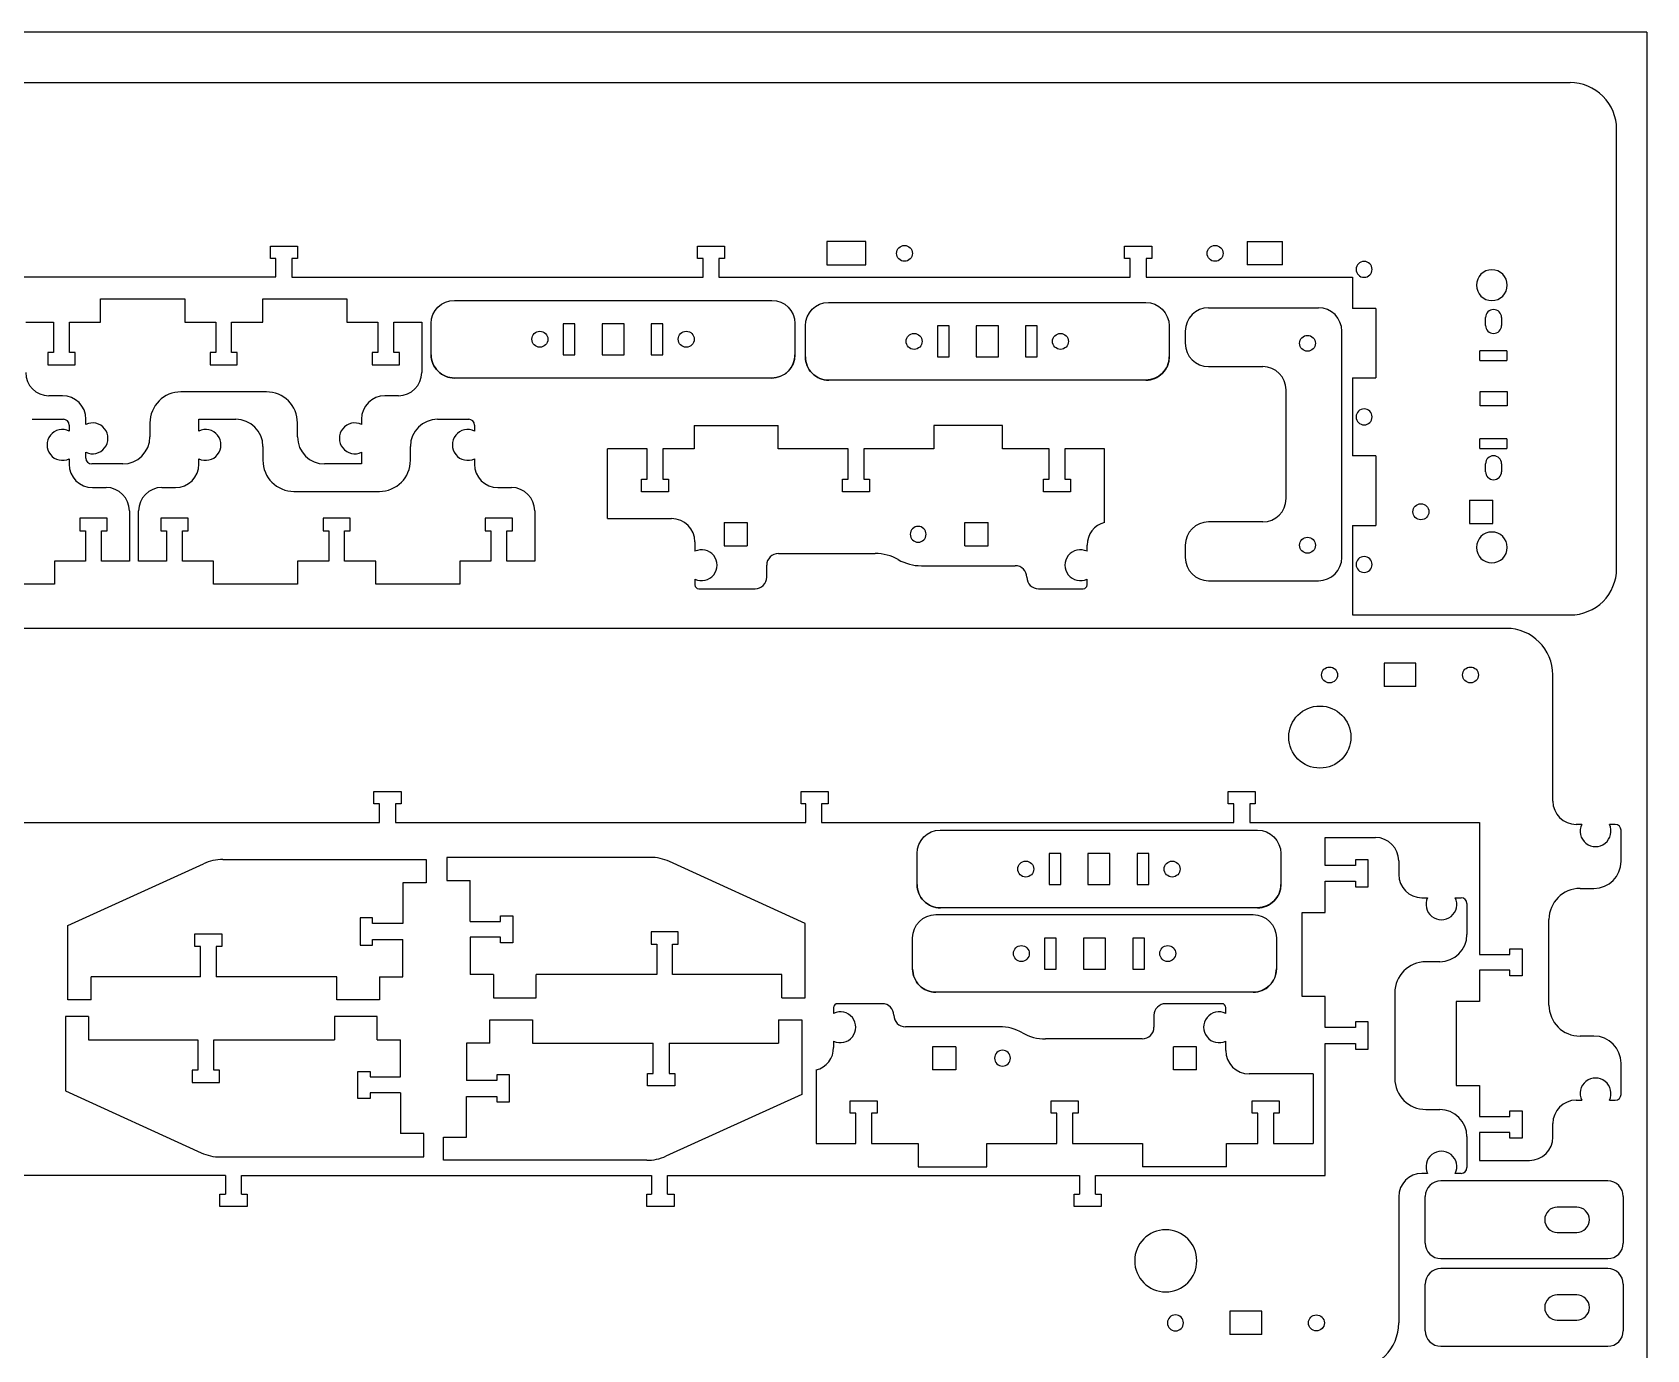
# Model space of a CAD drawing. Header units: millimetres. Extents: x -2 to 1014, y -223 to 1352.
# Drawn here: x 597.9 to 1013.8, y 1012.4 to 1351.6 of the extents above; entities that cross this region are included whole.
import ezdxf

# ---------------------------------------------------------------- set-up
doc = ezdxf.new("R2010")
doc.units = ezdxf.units.MM
doc.layers.get('0').update_dxf_attribs({"lineweight": 0})

msp = doc.modelspace()

# ---------------------------------------------------------------- linework, layer by layer
at = {"color": 7, "lineweight": -3}
for p, q in [((1013.76, 1351.61), (-2.24, 1351.61)), ((1013.76, 1351.61), (1013.76, 589.11)), ((221.51, 1338.64), (994.01, 1338.64)), ((1006.01, 1213.56), (1006.01, 1326.64)), ((812.59, 1297.76), (802.59, 1297.76)), ((802.59, 1297.76), (802.59, 1291.76)), ((812.59, 1291.76), (812.59, 1297.76)), ((910.81, 1297.76), (910.81, 1291.76)), ((910.81, 1297.76), (919.96, 1297.76)), ((910.82, 1297.76), (910.82, 1291.76)), ((919.96, 1291.76), (919.96, 1297.76)), ((659.26, 1296.57), (666.26, 1296.57)), ((659.26, 1293.37), (659.26, 1296.57)), ((660.71, 1293.37), (659.26, 1293.37)), ((660.71, 1288.64), (660.71, 1293.37)), ((666.26, 1293.37), (664.81, 1293.37)), ((664.81, 1293.37), (664.81, 1288.56)), ((666.26, 1296.57), (666.26, 1293.37)), ((769.26, 1296.57), (776.26, 1296.57)), ((769.26, 1293.37), (769.26, 1296.57)), ((770.71, 1293.37), (769.26, 1293.37)), ((770.71, 1288.56), (770.71, 1293.37)), ((776.26, 1293.37), (774.81, 1293.37)), ((774.81, 1293.37), (774.81, 1288.56)), ((776.26, 1296.57), (776.26, 1293.37)), ((879.26, 1293.37), (879.26, 1296.57)), ((879.26, 1296.57), (886.26, 1296.57)), ((880.71, 1293.37), (879.26, 1293.37)), ((880.71, 1288.56), (880.71, 1293.37)), ((886.26, 1293.37), (884.81, 1293.37)), ((884.81, 1293.37), (884.81, 1288.56)), ((886.26, 1296.57), (886.26, 1293.37)), ((802.59, 1291.76), (812.59, 1291.76)), ((919.96, 1291.76), (910.81, 1291.76)), ((554.81, 1288.64), (660.71, 1288.64)), ((664.81, 1288.56), (770.71, 1288.56)), ((774.81, 1288.56), (880.71, 1288.56)), ((884.81, 1288.56), (937.96, 1288.56)), ((937.96, 1288.56), (937.96, 1280.51)), ((615.52, 1282.94), (637.19, 1282.94)), ((615.52, 1276.94), (615.52, 1282.94)), ((637.19, 1282.94), (637.19, 1276.94)), ((657.29, 1282.94), (678.96, 1282.94)), ((657.29, 1276.94), (657.29, 1282.94)), ((678.96, 1282.94), (678.96, 1276.94)), ((706.68, 1282.58), (788.38, 1282.58)), ((803.06, 1282.03), (884.76, 1282.03)), ((596.24, 1276.94), (603.42, 1276.94)), ((603.42, 1276.94), (603.42, 1269.14)), ((607.52, 1276.94), (615.52, 1276.94)), ((607.52, 1269.14), (607.52, 1276.94)), ((637.19, 1276.94), (645.19, 1276.94)), ((645.19, 1276.94), (645.19, 1269.14)), ((649.29, 1276.94), (657.29, 1276.94)), ((649.29, 1269.14), (649.29, 1276.94)), ((678.96, 1276.94), (686.96, 1276.94)), ((686.96, 1276.94), (686.96, 1269.14)), ((691.06, 1276.94), (698.24, 1276.94)), ((691.06, 1269.14), (691.06, 1276.94)), ((698.24, 1276.94), (698.24, 1264.01)), ((700.68, 1268.58), (700.68, 1276.58)), ((794.38, 1276.58), (794.38, 1268.58)), ((900.9, 1280.66), (929.23, 1280.66)), ((943.97, 1280.51), (937.96, 1280.51)), ((943.97, 1280.51), (943.97, 1262.61)), ((972.26, 1276.1), (972.26, 1278.15)), ((976.36, 1278.15), (976.36, 1276.1)), ((734.68, 1276.55), (734.68, 1268.55)), ((737.68, 1276.55), (734.68, 1276.55)), ((737.68, 1268.55), (737.68, 1276.55)), ((744.68, 1276.55), (744.68, 1268.55)), ((750.38, 1276.55), (744.68, 1276.55)), ((750.38, 1268.55), (750.38, 1276.55)), ((757.38, 1276.55), (757.38, 1268.55)), ((760.38, 1276.55), (757.38, 1276.55)), ((760.38, 1268.55), (760.38, 1276.55)), ((797.06, 1268.03), (797.06, 1276.03)), ((831.06, 1276), (831.06, 1268)), ((834.06, 1276), (831.06, 1276)), ((834.06, 1268), (834.06, 1276)), ((841.06, 1276), (841.06, 1268)), ((846.76, 1276), (841.06, 1276)), ((846.76, 1268), (846.76, 1276)), ((853.76, 1276), (853.76, 1268)), ((856.76, 1276), (853.76, 1276)), ((856.76, 1268), (856.76, 1276)), ((890.76, 1276.03), (890.76, 1268.03)), ((894.9, 1274.66), (894.9, 1271.51)), ((935.23, 1216.36), (935.23, 1274.66)), ((601.97, 1269.14), (601.97, 1265.94)), ((603.42, 1269.14), (601.97, 1269.14)), ((608.97, 1269.14), (607.52, 1269.14)), ((608.97, 1265.94), (608.97, 1269.14)), ((643.74, 1269.14), (643.74, 1265.94)), ((645.19, 1269.14), (643.74, 1269.14)), ((650.74, 1269.14), (649.29, 1269.14)), ((650.74, 1265.94), (650.74, 1269.14)), ((685.51, 1269.14), (685.51, 1265.94)), ((686.96, 1269.14), (685.51, 1269.14)), ((692.51, 1269.14), (691.06, 1269.14)), ((692.51, 1265.94), (692.51, 1269.14)), ((734.68, 1268.55), (737.68, 1268.55)), ((744.68, 1268.55), (750.38, 1268.55)), ((757.38, 1268.55), (760.38, 1268.55)), ((970.74, 1267.11), (970.74, 1269.61)), ((977.74, 1269.61), (970.74, 1269.61)), ((977.74, 1269.61), (977.74, 1267.11)), ((601.97, 1265.94), (608.97, 1265.94)), ((643.74, 1265.94), (650.74, 1265.94)), ((685.51, 1265.94), (692.51, 1265.94)), ((831.06, 1268), (834.06, 1268)), ((841.06, 1268), (846.76, 1268)), ((853.76, 1268), (856.76, 1268)), ((900.9, 1265.51), (914.87, 1265.51)), ((970.74, 1267.11), (977.74, 1267.11)), ((788.38, 1262.58), (706.68, 1262.58)), ((884.76, 1262.03), (803.06, 1262.03)), ((937.97, 1262.61), (943.97, 1262.61)), ((937.97, 1262.61), (937.97, 1242.51)), ((605.74, 1258.01), (602.24, 1258.01)), ((658.24, 1259.01), (636.24, 1259.01)), ((692.24, 1258.01), (688.74, 1258.01)), ((920.87, 1231.51), (920.87, 1259.51)), ((970.85, 1255.42), (970.85, 1259.12)), ((970.85, 1259.12), (977.85, 1259.12)), ((977.85, 1259.12), (977.85, 1255.42)), ((597.94, 1251.95), (605.94, 1251.95)), ((611.74, 1250.62), (611.74, 1252.01)), ((640.84, 1251.95), (650.34, 1251.95)), ((640.84, 1248.92), (640.84, 1251.95)), ((682.74, 1252.01), (682.74, 1250.62)), ((702.34, 1251.95), (710.34, 1251.95)), ((977.85, 1255.42), (970.85, 1255.42)), ((607.44, 1250.45), (607.44, 1248.92)), ((628.24, 1251.01), (628.24, 1247.44)), ((666.24, 1247.44), (666.24, 1251.01)), ((711.84, 1250.45), (711.84, 1248.92)), ((768.39, 1250.31), (790.06, 1250.31)), ((768.39, 1250.31), (768.39, 1244.31)), ((790.06, 1244.31), (790.06, 1250.31)), ((847.83, 1250.31), (830.16, 1250.31)), ((830.16, 1250.31), (830.16, 1244.31)), ((847.83, 1244.31), (847.83, 1250.31)), ((611.74, 1241.94), (611.74, 1243.47)), ((657.34, 1244.95), (657.34, 1241.38)), ((682.74, 1243.47), (682.74, 1240.44)), ((695.34, 1241.38), (695.34, 1244.95)), ((756.29, 1244.31), (746.11, 1244.31)), ((746.11, 1226.38), (746.11, 1244.31)), ((756.29, 1236.51), (756.29, 1244.31)), ((768.39, 1244.31), (760.39, 1244.31)), ((760.39, 1244.31), (760.39, 1236.51)), ((808.06, 1244.31), (790.06, 1244.31)), ((808.06, 1236.51), (808.06, 1244.31)), ((830.16, 1244.31), (812.16, 1244.31)), ((812.16, 1244.31), (812.16, 1236.51)), ((859.83, 1244.31), (847.83, 1244.31)), ((859.83, 1236.51), (859.83, 1244.31)), ((874.11, 1244.31), (863.93, 1244.31)), ((863.93, 1244.31), (863.93, 1236.51)), ((874.11, 1225.38), (874.11, 1244.31)), ((970.74, 1244.41), (970.74, 1246.91)), ((977.74, 1246.91), (970.74, 1246.91)), ((970.74, 1244.41), (977.74, 1244.41)), ((977.74, 1246.91), (977.74, 1244.41)), ((607.44, 1241.78), (607.44, 1240.38)), ((621.24, 1240.44), (613.24, 1240.44)), ((640.84, 1240.38), (640.84, 1241.78)), ((682.74, 1240.44), (673.24, 1240.44)), ((711.84, 1241.78), (711.84, 1240.38)), ((943.97, 1242.51), (937.97, 1242.51)), ((943.97, 1242.51), (943.97, 1224.61)), ((972.26, 1238.45), (972.26, 1240.5)), ((976.36, 1240.5), (976.36, 1238.45)), ((754.84, 1233.31), (754.84, 1236.51)), ((754.84, 1236.51), (756.29, 1236.51)), ((760.39, 1236.51), (761.84, 1236.51)), ((761.84, 1236.51), (761.84, 1233.31)), ((806.61, 1233.31), (806.61, 1236.51)), ((806.61, 1236.51), (808.06, 1236.51)), ((812.16, 1236.51), (813.61, 1236.51)), ((813.61, 1236.51), (813.61, 1233.31)), ((858.38, 1233.31), (858.38, 1236.51)), ((858.38, 1236.51), (859.83, 1236.51)), ((863.93, 1236.51), (865.38, 1236.51)), ((865.38, 1236.51), (865.38, 1233.31)), ((613.44, 1234.38), (616.94, 1234.38)), ((631.34, 1234.38), (634.84, 1234.38)), ((665.34, 1233.38), (687.34, 1233.38)), ((717.84, 1234.38), (721.34, 1234.38)), ((761.84, 1233.31), (754.84, 1233.31)), ((813.61, 1233.31), (806.61, 1233.31)), ((865.38, 1233.31), (858.38, 1233.31)), ((968.14, 1231.08), (968.14, 1225.08)), ((968.14, 1231.08), (974.14, 1231.08)), ((974.14, 1225.08), (974.14, 1231.08)), ((622.94, 1228.38), (622.94, 1215.45)), ((625.34, 1215.45), (625.34, 1228.38)), ((727.34, 1228.38), (727.34, 1215.45)), ((610.21, 1226.45), (610.21, 1223.25)), ((617.21, 1226.45), (610.21, 1226.45)), ((610.21, 1223.25), (611.66, 1223.25)), ((611.66, 1223.25), (611.66, 1215.45)), ((615.76, 1223.25), (617.21, 1223.25)), ((615.76, 1215.45), (615.76, 1223.25)), ((617.21, 1223.25), (617.21, 1226.45)), ((631.07, 1226.45), (631.07, 1223.25)), ((638.07, 1226.45), (631.07, 1226.45)), ((631.07, 1223.25), (632.52, 1223.25)), ((632.52, 1223.25), (632.52, 1215.45)), ((636.62, 1223.25), (638.07, 1223.25)), ((636.62, 1215.45), (636.62, 1223.25)), ((638.07, 1223.25), (638.07, 1226.45)), ((672.84, 1226.45), (672.84, 1223.25)), ((679.84, 1226.45), (672.84, 1226.45)), ((672.84, 1223.25), (674.29, 1223.25)), ((674.29, 1223.25), (674.29, 1215.45)), ((678.39, 1223.25), (679.84, 1223.25)), ((678.39, 1215.45), (678.39, 1223.25)), ((679.84, 1223.25), (679.84, 1226.45)), ((714.61, 1226.45), (714.61, 1223.25)), ((721.61, 1226.45), (714.61, 1226.45)), ((714.61, 1223.25), (716.06, 1223.25)), ((716.06, 1223.25), (716.06, 1215.45)), ((720.16, 1223.25), (721.61, 1223.25)), ((720.16, 1215.45), (720.16, 1223.25)), ((721.61, 1223.25), (721.61, 1226.45)), ((746.11, 1226.38), (762.61, 1226.38)), ((776.11, 1225.38), (782.11, 1225.38)), ((776.11, 1225.38), (776.11, 1219.38)), ((782.11, 1225.38), (782.11, 1219.38)), ((838.11, 1225.38), (844.11, 1225.38)), ((838.11, 1219.38), (838.11, 1225.38)), ((844.11, 1219.38), (844.11, 1225.38)), ((914.87, 1225.51), (900.9, 1225.51)), ((937.97, 1224.61), (943.97, 1224.61)), ((937.97, 1224.61), (937.97, 1201.56)), ((968.14, 1225.08), (974.14, 1225.08)), ((768.61, 1220.38), (768.61, 1217.95)), ((776.11, 1219.38), (782.11, 1219.38)), ((838.11, 1219.38), (844.11, 1219.38)), ((869.61, 1217.95), (869.61, 1219.57)), ((894.9, 1219.51), (894.9, 1216.36)), ((603.66, 1215.45), (603.66, 1209.45)), ((611.66, 1215.45), (603.66, 1215.45)), ((622.94, 1215.45), (615.76, 1215.45)), ((632.52, 1215.45), (625.34, 1215.45)), ((644.62, 1215.45), (636.62, 1215.45)), ((644.62, 1209.45), (644.62, 1215.45)), ((666.29, 1215.45), (666.29, 1209.45)), ((674.29, 1215.45), (666.29, 1215.45)), ((686.39, 1215.45), (678.39, 1215.45)), ((686.39, 1209.45), (686.39, 1215.45)), ((708.06, 1215.45), (708.06, 1209.45)), ((716.06, 1215.45), (708.06, 1215.45)), ((727.34, 1215.45), (720.16, 1215.45)), ((787.11, 1211.31), (787.11, 1214.38)), ((790.11, 1217.38), (815.07, 1217.38)), ((826.93, 1214.24), (851.11, 1214.24)), ((768.61, 1210.81), (768.61, 1209.31)), ((869.61, 1209.31), (869.61, 1210.81)), ((900.9, 1210.36), (929.23, 1210.36)), ((603.66, 1209.45), (581.99, 1209.45)), ((666.29, 1209.45), (644.62, 1209.45)), ((708.06, 1209.45), (686.39, 1209.45)), ((769.61, 1208.31), (784.11, 1208.31)), ((857.11, 1208.31), (868.61, 1208.31)), ((977.58, 1198.11), (291.31, 1198.11)), ((937.97, 1201.56), (994.01, 1201.56)), ((946.12, 1189.11), (946.12, 1183.11)), ((954.33, 1189.11), (946.12, 1189.11)), ((954.33, 1183.11), (954.33, 1189.11)), ((989.58, 1153.61), (989.58, 1186.11)), ((954.33, 1183.11), (946.12, 1183.11)), ((685.95, 1156.11), (692.95, 1156.11)), ((685.95, 1152.91), (685.95, 1156.11)), ((692.95, 1156.11), (692.95, 1152.91)), ((795.95, 1156.11), (802.95, 1156.11)), ((795.95, 1152.91), (795.95, 1156.11)), ((802.95, 1156.11), (802.95, 1152.91)), ((905.95, 1152.91), (905.95, 1156.11)), ((905.95, 1156.11), (912.95, 1156.11)), ((912.95, 1156.11), (912.95, 1152.91)), ((687.4, 1152.91), (685.95, 1152.91)), ((687.4, 1148.11), (687.4, 1152.91)), ((692.95, 1152.91), (691.5, 1152.91)), ((691.5, 1152.91), (691.5, 1148.11)), ((797.14, 1152.91), (795.95, 1152.91)), ((797.14, 1148.11), (797.14, 1152.91)), ((802.95, 1152.91), (801.24, 1152.91)), ((801.24, 1152.91), (801.24, 1148.11)), ((907.4, 1152.91), (905.95, 1152.91)), ((907.4, 1148.11), (907.4, 1152.91)), ((912.95, 1152.91), (911.5, 1152.91)), ((911.5, 1152.91), (911.5, 1148.11)), ((581.5, 1148.11), (687.4, 1148.11)), ((691.5, 1148.11), (797.14, 1148.11)), ((801.24, 1148.11), (907.4, 1148.11)), ((911.5, 1148.11), (970.68, 1148.11)), ((970.68, 1148.11), (970.68, 1114.16)), ((831.82, 1146.15), (913.52, 1146.15)), ((930.98, 1137.07), (930.98, 1144.25)), ((930.98, 1144.25), (943.88, 1144.25)), ((997.01, 1147.61), (995.58, 1147.61)), ((1005.65, 1147.61), (1004.16, 1147.61)), ((1007.15, 1138.14), (1007.15, 1146.11)), ((825.82, 1132.15), (825.82, 1140.15)), ((859.82, 1140.12), (859.82, 1132.12)), ((862.82, 1140.12), (859.82, 1140.12)), ((862.82, 1132.12), (862.82, 1140.12)), ((869.82, 1140.12), (869.82, 1132.12)), ((875.52, 1140.12), (869.82, 1140.12)), ((875.52, 1132.12), (875.52, 1140.12)), ((882.52, 1140.12), (882.52, 1132.12)), ((885.52, 1140.12), (882.52, 1140.12)), ((885.52, 1132.12), (885.52, 1140.12)), ((919.52, 1140.15), (919.52, 1132.15)), ((607.09, 1121.59), (642.05, 1137.5)), ((647.02, 1138.58), (699.39, 1138.58)), ((699.39, 1138.58), (699.39, 1132.58)), ((704.72, 1139.14), (704.72, 1133.14)), ((757.09, 1139.14), (704.72, 1139.14)), ((797.02, 1122.15), (762.06, 1138.06)), ((938.78, 1137.07), (930.98, 1137.07)), ((941.98, 1138.52), (938.78, 1138.52)), ((938.78, 1138.52), (938.78, 1137.07)), ((941.98, 1131.52), (941.98, 1138.52)), ((949.88, 1138.25), (949.88, 1134.75)), ((699.39, 1132.58), (693.39, 1132.58)), ((693.39, 1132.58), (693.39, 1122.1)), ((704.72, 1133.14), (710.72, 1133.14)), ((710.72, 1122.66), (710.72, 1133.14)), ((859.82, 1132.12), (862.82, 1132.12)), ((869.82, 1132.12), (875.52, 1132.12)), ((882.52, 1132.12), (885.52, 1132.12)), ((930.98, 1124.97), (930.98, 1132.97)), ((930.98, 1132.97), (938.78, 1132.97)), ((938.78, 1132.97), (938.78, 1131.52)), ((938.78, 1131.52), (941.98, 1131.52)), ((996.58, 1131.14), (1000.15, 1131.14)), ((955.88, 1128.75), (957.31, 1128.75)), ((964.46, 1128.75), (965.95, 1128.75)), ((967.45, 1127.25), (967.45, 1119.25)), ((682.39, 1123.55), (682.39, 1116.55)), ((685.59, 1123.55), (682.39, 1123.55)), ((685.59, 1122.1), (685.59, 1123.55)), ((718.52, 1122.66), (718.52, 1124.11)), ((718.52, 1124.11), (721.72, 1124.11)), ((721.72, 1124.11), (721.72, 1117.11)), ((830.69, 1124.39), (912.39, 1124.39)), ((913.52, 1126.15), (831.82, 1126.15)), ((924.98, 1103.3), (924.98, 1124.97)), ((924.98, 1124.97), (930.98, 1124.97)), ((988.58, 1101.11), (988.58, 1123.14)), ((607.09, 1102.41), (607.09, 1121.59)), ((639.79, 1116.21), (639.79, 1119.41)), ((639.79, 1119.41), (646.79, 1119.41)), ((646.79, 1119.41), (646.79, 1116.21)), ((693.39, 1122.1), (685.59, 1122.1)), ((710.72, 1122.66), (718.52, 1122.66)), ((710.72, 1118.56), (710.72, 1108.97)), ((718.52, 1118.56), (710.72, 1118.56)), ((718.52, 1117.11), (718.52, 1118.56)), ((757.32, 1119.97), (757.32, 1116.77)), ((764.32, 1119.97), (757.32, 1119.97)), ((764.32, 1116.77), (764.32, 1119.97)), ((797.02, 1102.97), (797.02, 1122.15)), ((641.24, 1116.21), (639.79, 1116.21)), ((641.24, 1108.41), (641.24, 1116.21)), ((646.79, 1116.21), (645.34, 1116.21)), ((645.34, 1116.21), (645.34, 1108.41)), ((682.39, 1116.55), (685.59, 1116.55)), ((685.59, 1118), (693.39, 1118)), ((685.59, 1116.55), (685.59, 1118)), ((693.39, 1108.41), (693.39, 1118)), ((721.72, 1117.11), (718.52, 1117.11)), ((757.32, 1116.77), (758.77, 1116.77)), ((758.77, 1116.77), (758.77, 1108.97)), ((762.87, 1116.77), (764.32, 1116.77)), ((762.87, 1108.97), (762.87, 1116.77)), ((824.69, 1110.39), (824.69, 1118.39)), ((858.69, 1118.36), (858.69, 1110.36)), ((861.69, 1118.36), (858.69, 1118.36)), ((861.69, 1110.36), (861.69, 1118.36)), ((868.69, 1118.36), (868.69, 1110.36)), ((874.39, 1118.36), (868.69, 1118.36)), ((874.39, 1110.36), (874.39, 1118.36)), ((881.39, 1118.36), (881.39, 1110.36)), ((884.39, 1118.36), (881.39, 1118.36)), ((884.39, 1110.36), (884.39, 1118.36)), ((918.39, 1118.39), (918.39, 1110.39)), ((978.48, 1114.16), (978.48, 1115.61)), ((978.48, 1115.61), (981.68, 1115.61)), ((981.68, 1115.61), (981.68, 1108.61)), ((858.69, 1110.36), (861.69, 1110.36)), ((868.69, 1110.36), (874.39, 1110.36)), ((881.39, 1110.36), (884.39, 1110.36)), ((960.45, 1112.25), (956.88, 1112.25)), ((970.68, 1114.16), (978.48, 1114.16)), ((613.09, 1102.41), (613.09, 1108.41)), ((641.24, 1108.41), (613.09, 1108.41)), ((676.39, 1108.41), (645.34, 1108.41)), ((676.39, 1102.41), (676.39, 1108.41)), ((687.39, 1108.41), (693.39, 1108.41)), ((687.39, 1108.41), (687.39, 1102.41)), ((716.72, 1108.97), (710.72, 1108.97)), ((716.72, 1108.97), (716.72, 1102.97)), ((727.72, 1102.97), (727.72, 1108.97)), ((758.77, 1108.97), (727.72, 1108.97)), ((791.02, 1108.97), (762.87, 1108.97)), ((791.02, 1102.97), (791.02, 1108.97)), ((978.48, 1110.06), (970.68, 1110.06)), ((970.68, 1110.06), (970.68, 1102.06)), ((978.48, 1108.61), (978.48, 1110.06)), ((981.68, 1108.61), (978.48, 1108.61)), ((613.09, 1102.41), (607.09, 1102.41)), ((687.39, 1102.41), (676.39, 1102.41)), ((716.72, 1102.97), (727.72, 1102.97)), ((791.02, 1102.97), (797.02, 1102.97)), ((912.39, 1104.39), (830.69, 1104.39)), ((930.98, 1103.3), (924.98, 1103.3)), ((930.98, 1095.3), (930.98, 1103.3)), ((948.88, 1104.25), (948.88, 1082.22)), ((970.68, 1102.06), (964.68, 1102.06)), ((964.68, 1102.06), (964.68, 1080.39)), ((612.46, 1098.16), (606.46, 1098.16)), ((606.46, 1098.16), (606.46, 1078.98)), ((612.46, 1098.16), (612.46, 1092.16)), ((686.76, 1098.16), (675.76, 1098.16)), ((675.76, 1098.16), (675.76, 1092.16)), ((686.76, 1092.16), (686.76, 1098.16)), ((804.34, 1100.46), (804.34, 1098.96)), ((816.84, 1101.46), (805.34, 1101.46)), ((886.84, 1098.46), (886.84, 1095.39)), ((904.34, 1101.46), (889.84, 1101.46)), ((905.34, 1098.96), (905.34, 1100.46)), ((715.82, 1091.29), (715.82, 1097.29)), ((715.82, 1097.29), (726.82, 1097.29)), ((726.82, 1097.29), (726.82, 1091.29)), ((790.12, 1097.29), (796.12, 1097.29)), ((790.12, 1097.29), (790.12, 1091.29)), ((796.12, 1097.29), (796.12, 1078.11)), ((847.03, 1095.53), (822.84, 1095.53)), ((938.78, 1095.3), (930.98, 1095.3)), ((941.98, 1096.75), (938.78, 1096.75)), ((938.78, 1096.75), (938.78, 1095.3)), ((941.98, 1089.75), (941.98, 1096.75)), ((612.46, 1092.16), (640.61, 1092.16)), ((640.61, 1092.16), (640.61, 1084.36)), ((644.71, 1092.16), (675.76, 1092.16)), ((644.71, 1084.36), (644.71, 1092.16)), ((686.76, 1092.16), (692.76, 1092.16)), ((692.76, 1082.58), (692.76, 1092.16)), ((709.82, 1091.29), (709.82, 1081.7)), ((715.82, 1091.29), (709.82, 1091.29)), ((726.82, 1091.29), (757.87, 1091.29)), ((757.87, 1083.49), (757.87, 1091.29)), ((761.97, 1091.29), (790.12, 1091.29)), ((761.97, 1091.29), (761.97, 1083.49)), ((804.34, 1091.82), (804.34, 1090.2)), ((829.84, 1090.39), (829.84, 1084.39)), ((835.84, 1090.39), (829.84, 1090.39)), ((835.84, 1090.39), (835.84, 1084.39)), ((883.84, 1092.39), (858.89, 1092.39)), ((891.84, 1084.39), (891.84, 1090.39)), ((897.84, 1090.39), (891.84, 1090.39)), ((897.84, 1084.39), (897.84, 1090.39)), ((905.34, 1089.39), (905.34, 1091.82)), ((930.98, 1057.25), (930.98, 1091.2)), ((930.98, 1091.2), (938.78, 1091.2)), ((938.78, 1091.2), (938.78, 1089.75)), ((938.78, 1089.75), (941.98, 1089.75)), ((1000.15, 1093.11), (996.58, 1093.11)), ((1007.15, 1078.11), (1007.15, 1086.11)), ((639.16, 1084.36), (639.16, 1081.16)), ((640.61, 1084.36), (639.16, 1084.36)), ((639.16, 1081.16), (646.16, 1081.16)), ((646.16, 1084.36), (644.71, 1084.36)), ((646.16, 1081.16), (646.16, 1084.36)), ((681.76, 1077.03), (681.76, 1084.03)), ((681.76, 1084.03), (684.96, 1084.03)), ((684.96, 1084.03), (684.96, 1082.58)), ((684.96, 1082.58), (692.76, 1082.58)), ((717.62, 1081.7), (709.82, 1081.7)), ((717.62, 1083.15), (717.62, 1081.7)), ((720.82, 1083.15), (717.62, 1083.15)), ((720.82, 1076.15), (720.82, 1083.15)), ((756.42, 1080.29), (756.42, 1083.49)), ((756.42, 1083.49), (757.87, 1083.49)), ((761.97, 1083.49), (763.42, 1083.49)), ((763.42, 1083.49), (763.42, 1080.29)), ((799.84, 1084.39), (799.84, 1065.46)), ((835.84, 1084.39), (829.84, 1084.39)), ((897.84, 1084.39), (891.84, 1084.39)), ((927.84, 1083.39), (911.34, 1083.39)), ((927.84, 1083.39), (927.84, 1065.46)), ((606.46, 1078.98), (641.42, 1063.07)), ((684.96, 1077.03), (681.76, 1077.03)), ((684.96, 1078.48), (684.96, 1077.03)), ((692.76, 1078.48), (684.96, 1078.48)), ((692.76, 1078.48), (692.76, 1067.99)), ((709.82, 1067.12), (709.82, 1077.6)), ((709.82, 1077.6), (717.62, 1077.6)), ((717.62, 1077.6), (717.62, 1076.15)), ((763.42, 1080.29), (756.42, 1080.29)), ((796.12, 1078.11), (761.16, 1062.2)), ((964.68, 1080.39), (970.68, 1080.39)), ((970.68, 1080.39), (970.68, 1072.39)), ((717.62, 1076.15), (720.82, 1076.15)), ((808.57, 1073.26), (808.57, 1076.46)), ((808.57, 1076.46), (815.57, 1076.46)), ((810.02, 1073.26), (808.57, 1073.26)), ((810.02, 1065.46), (810.02, 1073.26)), ((815.57, 1073.26), (814.12, 1073.26)), ((814.12, 1073.26), (814.12, 1065.46)), ((815.57, 1076.46), (815.57, 1073.26)), ((860.34, 1073.26), (860.34, 1076.46)), ((860.34, 1076.46), (867.34, 1076.46)), ((861.79, 1073.26), (860.34, 1073.26)), ((861.79, 1065.46), (861.79, 1073.26)), ((867.34, 1073.26), (865.89, 1073.26)), ((865.89, 1073.26), (865.89, 1065.46)), ((867.34, 1076.46), (867.34, 1073.26)), ((912.11, 1073.26), (912.11, 1076.46)), ((912.11, 1076.46), (919.11, 1076.46)), ((913.56, 1073.26), (912.11, 1073.26)), ((913.56, 1065.46), (913.56, 1073.26)), ((919.11, 1073.26), (917.66, 1073.26)), ((917.66, 1073.26), (917.66, 1065.46)), ((919.11, 1076.46), (919.11, 1073.26)), ((956.88, 1074.22), (960.45, 1074.22)), ((978.48, 1072.39), (978.48, 1073.84)), ((978.48, 1073.84), (981.68, 1073.84)), ((981.68, 1073.84), (981.68, 1066.84)), ((995.58, 1076.61), (997.01, 1076.61)), ((1004.16, 1076.61), (1005.65, 1076.61)), ((970.68, 1072.39), (978.48, 1072.39)), ((989.58, 1067.11), (989.58, 1070.61)), ((698.76, 1067.99), (692.76, 1067.99)), ((698.76, 1061.99), (698.76, 1067.99)), ((703.82, 1061.12), (703.82, 1067.12)), ((703.82, 1067.12), (709.82, 1067.12)), ((799.84, 1065.46), (810.02, 1065.46)), ((814.12, 1065.46), (826.12, 1065.46)), ((826.12, 1065.46), (826.12, 1059.46)), ((843.79, 1059.46), (843.79, 1065.46)), ((843.79, 1065.46), (861.79, 1065.46)), ((865.89, 1065.46), (883.89, 1065.46)), ((883.89, 1065.46), (883.89, 1059.46)), ((905.56, 1059.46), (905.56, 1065.46)), ((905.56, 1065.46), (913.56, 1065.46)), ((917.66, 1065.46), (927.84, 1065.46)), ((967.45, 1067.22), (967.45, 1059.25)), ((978.48, 1068.29), (970.68, 1068.29)), ((970.68, 1068.29), (970.68, 1061.11)), ((978.48, 1066.84), (978.48, 1068.29)), ((981.68, 1066.84), (978.48, 1066.84)), ((646.39, 1061.99), (698.76, 1061.99)), ((756.19, 1061.12), (703.82, 1061.12)), ((970.68, 1061.11), (983.58, 1061.11)), ((647.7, 1057.25), (541.8, 1057.25)), ((647.7, 1057.25), (647.7, 1052.45)), ((651.8, 1052.45), (651.8, 1057.25)), ((651.8, 1057.25), (757.44, 1057.25)), ((757.44, 1057.25), (757.44, 1052.45)), ((761.54, 1052.45), (761.54, 1057.25)), ((761.54, 1057.25), (867.7, 1057.25)), ((826.12, 1059.46), (843.79, 1059.46)), ((867.7, 1057.25), (867.7, 1052.45)), ((871.8, 1052.45), (871.8, 1057.25)), ((871.8, 1057.25), (930.98, 1057.25)), ((905.56, 1059.46), (883.89, 1059.46)), ((957.31, 1057.75), (955.88, 1057.75)), ((965.95, 1057.75), (964.46, 1057.75)), ((646.25, 1049.25), (646.25, 1052.45)), ((646.25, 1052.45), (647.7, 1052.45)), ((651.8, 1052.45), (653.25, 1052.45)), ((653.25, 1052.45), (653.25, 1049.25)), ((756.25, 1049.25), (756.25, 1052.45)), ((756.25, 1052.45), (757.44, 1052.45)), ((761.54, 1052.45), (763.25, 1052.45)), ((763.25, 1052.45), (763.25, 1049.25)), ((866.25, 1049.25), (866.25, 1052.45)), ((866.25, 1052.45), (867.7, 1052.45)), ((871.8, 1052.45), (873.25, 1052.45)), ((873.25, 1052.45), (873.25, 1049.25)), ((1003.73, 1055.82), (960.73, 1055.82)), ((653.25, 1049.25), (646.25, 1049.25)), ((763.25, 1049.25), (756.25, 1049.25)), ((873.25, 1049.25), (866.25, 1049.25)), ((949.88, 1051.75), (949.88, 1019.25)), ((956.73, 1039.82), (956.73, 1051.82)), ((995.73, 1049.07), (990.73, 1049.07)), ((1007.73, 1051.82), (1007.73, 1039.82)), ((990.73, 1042.57), (995.73, 1042.57)), ((960.73, 1035.82), (1003.73, 1035.82)), ((1003.73, 1033.23), (960.73, 1033.23)), ((956.73, 1017.23), (956.73, 1029.23)), ((1007.73, 1029.23), (1007.73, 1017.23)), ((995.73, 1026.48), (990.73, 1026.48)), ((906.42, 1022.25), (906.42, 1016.25)), ((914.63, 1022.25), (906.42, 1022.25)), ((914.63, 1016.25), (914.63, 1022.25)), ((990.73, 1019.98), (995.73, 1019.98)), ((914.63, 1016.25), (906.42, 1016.25)), ((960.73, 1013.23), (1003.73, 1013.23))]:
    msp.add_line(p, q, dxfattribs=at)
for centre, radius in [((822.59, 1294.68), 2.05), ((902.59, 1294.68), 2.05), ((926.39, 1271.51), 2.05), ((955.6, 1228.14), 2.05), ((926.39, 1219.51), 2.05), ((932.07, 1186.11), 2.05), ((968.38, 1186.11), 2.05), ((929.58, 1170.11), 8), ((928.68, 1019.25), 2.05)]:
    msp.add_circle(centre, radius, dxfattribs=at)
at = {"color": 7, "lineweight": -3, "extrusion": (0, 0, -1)}
for centre, radius in [((-940.96, 1290.56), 2.05), ((-940.97, 1252.56), 2.05), ((-940.97, 1214.56), 2.05), ((-889.88, 1035.25), 8), ((-892.37, 1019.25), 2.05)]:
    msp.add_circle(centre, radius, dxfattribs=at)
at = {"color": 7, "lineweight": -3, "extrusion": (5.0822e-21, 3.50449e-34, -1)}
msp.add_circle((-973.88, 1286.49), 3.97, dxfattribs=at)
at = {"color": 7, "lineweight": -3, "extrusion": (-1.71824e-15, -9.82341e-31, -1)}
msp.add_circle((-826.11, 1222.33), 2.05, dxfattribs=at)
at = {"color": 7, "lineweight": -3, "extrusion": (6.77626e-21, 4.67266e-34, -1)}
msp.add_circle((-973.88, 1218.95), 3.97, dxfattribs=at)
at = {"color": 7, "lineweight": -3, "extrusion": (5.91421e-15, -1.82651e-29, -1)}
msp.add_circle((-847.84, 1087.43), 2.05, dxfattribs=at)
at = {"color": 7, "lineweight": -3}
for centre, radius, start, end in [((994.01, 1326.64), 12, 359.9998, 90), ((900.9, 1274.66), 6, 90, 180), ((929.23, 1274.66), 6, 360, 90), ((974.31, 1278.15), 2.05, 0, 180), ((974.31, 1276.1), 2.05, 180, 0), ((900.9, 1271.51), 6, 180, 270), ((914.87, 1259.51), 6, 360, 90), ((602.24, 1264.01), 6, 180, 270), ((692.24, 1264.01), 6, 270, 0), ((605.74, 1252.01), 6, 0, 90), ((636.24, 1251.01), 8, 90, 180), ((658.24, 1251.01), 8, 0, 90), ((688.74, 1252.01), 6, 90, 180), ((605.94, 1250.45), 1.5, 0, 90), ((650.34, 1244.95), 7, 0, 90), ((702.34, 1244.95), 7, 90, 180), ((710.34, 1250.45), 1.5, 0, 90), ((605.71, 1245.35), 3.97, 64.1658, 295.8342), ((613.47, 1247.04), 3.97, 244.1658, 115.8342), ((642.57, 1245.35), 3.97, 244.1658, 115.8342), ((681.01, 1247.04), 3.97, 64.1658, 295.8342), ((710.11, 1245.35), 3.97, 64.1658, 295.8342), ((621.24, 1247.44), 7, 270, 0), ((673.24, 1247.44), 7, 180, 270), ((613.44, 1240.38), 6, 180, 270), ((613.24, 1241.94), 1.5, 180, 270), ((634.84, 1240.38), 6, 270, 0), ((665.34, 1241.38), 8, 180, 270), ((687.34, 1241.38), 8, 270, 360), ((717.84, 1240.38), 6, 180, 270), ((974.31, 1240.5), 2.05, 0, 180), ((974.31, 1238.45), 2.05, 180, 0), ((616.94, 1228.38), 6, 0, 90), ((631.34, 1228.38), 6, 90, 180), ((721.34, 1228.38), 6, 360, 90), ((914.87, 1231.51), 6, 270, 0), ((762.61, 1220.38), 6, 0, 90), ((875.61, 1219.57), 6, 104.4775, 180), ((900.9, 1219.51), 6, 90, 180), ((770.34, 1214.38), 3.97, 244.1658, 115.8342), ((867.88, 1214.38), 3.97, 64.1571, 295.8429), ((790.11, 1214.38), 3, 90, 180), ((815.07, 1205.38), 12, 60.378, 90), ((826.93, 1226.24), 12, 240.378, 270), ((851.11, 1211.24), 3, 0.6366, 90), ((900.9, 1216.36), 6, 180, 270), ((929.23, 1216.36), 6, 270, 360), ((784.11, 1211.31), 3, 270, 360), ((857.11, 1211.31), 3, 180.6366, 270), ((769.61, 1209.31), 1, 180, 270), ((868.61, 1209.31), 1, 270, 360), ((977.58, 1186.11), 12, 360, 90), ((995.58, 1153.61), 6, 180, 270), ((943.88, 1138.25), 6, 0, 90), ((1000.58, 1145.88), 3.97, 154.1658, 25.8342), ((1005.65, 1146.11), 1.5, 360, 90), ((647.02, 1126.58), 12, 90, 114.4743), ((757.09, 1127.14), 12, 65.5257, 90), ((1000.15, 1138.14), 7, 270, 360), ((955.88, 1134.75), 6, 180, 270), ((996.58, 1123.14), 8, 90, 180), ((960.88, 1127.02), 3.97, 154.1658, 25.8342), ((965.95, 1127.25), 1.5, 0, 90), ((960.45, 1119.25), 7, 270, 0), ((956.88, 1104.25), 8, 90, 180), ((805.34, 1100.46), 1, 90, 180), ((806.07, 1095.39), 3.97, 244.1571, 115.8429), ((816.84, 1098.46), 3, 0.6366, 90), ((822.84, 1098.53), 3, 180.6366, 270), ((889.84, 1098.46), 3, 90, 180), ((903.61, 1095.39), 3.97, 64.1658, 295.8342), ((904.34, 1100.46), 1, 360, 90), ((996.58, 1101.11), 8, 180, 270), ((847.03, 1083.53), 12, 60.378, 90), ((858.89, 1104.39), 12, 240.378, 270), ((883.84, 1095.39), 3, 270, 0), ((798.34, 1090.2), 6, 284.4775, 360), ((1000.15, 1086.11), 7, 360, 90), ((911.34, 1089.39), 6, 180, 270), ((956.88, 1082.22), 8, 180, 270), ((1000.58, 1078.34), 3.97, 334.1658, 205.8342), ((1005.65, 1078.11), 1.5, 270, 360), ((960.45, 1067.22), 7, 0, 90), ((995.58, 1070.61), 6, 90, 180), ((983.58, 1067.11), 6, 270, 360), ((646.39, 1073.99), 12, 245.5257, 270), ((756.19, 1073.12), 12, 270, 294.4743), ((960.88, 1059.48), 3.97, 334.1658, 205.8342), ((955.88, 1051.75), 6, 90, 180), ((965.95, 1059.25), 1.5, 270, 0), ((960.73, 1051.82), 4, 90, 180), ((1003.73, 1051.82), 4, 0, 90), ((990.73, 1045.82), 3.25, 90, 270), ((995.73, 1045.82), 3.25, 270, 90), ((960.73, 1039.82), 4, 180, 270), ((1003.73, 1039.82), 4, 270, 360), ((960.73, 1029.23), 4, 90, 180), ((1003.73, 1029.23), 4, 0, 90), ((990.73, 1023.23), 3.25, 90, 270), ((995.73, 1023.23), 3.25, 270, 90), ((937.88, 1019.25), 12, 270, 0), ((960.73, 1017.23), 4, 180, 270), ((1003.73, 1017.23), 4, 270, 360)]:
    msp.add_arc(centre, radius, start, end, dxfattribs=at)
at = {"color": 7, "lineweight": -3, "extrusion": (0, 0, -1)}
for centre, start_param, end_param in [((706.68, 1276.58), 3.142461, 4.713257), ((788.38, 1276.58), 4.713257, 6.284053), ((803.06, 1276.03), 3.142461, 4.713257), ((884.76, 1276.03), 4.713257, 6.284053), ((706.68, 1268.58), 1.571664, 3.142461), ((788.38, 1268.58), 0.000868, 1.571664), ((803.06, 1268.03), 1.571664, 3.142461), ((884.76, 1268.03), 0.000868, 1.571664), ((831.82, 1140.15), 3.142461, 4.713257), ((913.52, 1140.15), 4.713257, 6.284053), ((831.82, 1132.15), 1.571664, 3.142461), ((913.52, 1132.15), 0.000868, 1.571664), ((830.69, 1118.39), 3.142461, 4.713257), ((912.39, 1118.39), 4.713257, 6.284053), ((830.69, 1110.39), 1.571664, 3.142461), ((912.39, 1110.39), 0.000868, 1.571664)]:
    msp.add_ellipse(centre, major_axis=(6, 0.01), ratio=1, start_param=start_param, end_param=end_param, dxfattribs=at)
at = {"color": 7, "lineweight": -3}
for centre in [(728.68, 1272.56), (766.38, 1272.56), (825.06, 1272.01), (862.76, 1272.01), (853.82, 1136.13), (891.52, 1136.13), (852.69, 1114.37), (890.39, 1114.37)]:
    msp.add_ellipse(centre, major_axis=(-2.05, 0), ratio=1, dxfattribs=at)
for centre, major_axis, start_param, end_param in [((706.68, 1268.58), (-6, -0.01), 6.282317, 7.853114), ((788.38, 1268.58), (-6, -0.01), 1.569928, 3.140725), ((803.06, 1268.03), (-6, -0.01), 6.282317, 7.853114), ((884.76, 1268.03), (-6, -0.01), 1.569928, 3.140725), ((994.01, 1213.56), (-8.49, -8.49), 0.785398, 2.356194), ((831.82, 1132.15), (-6, -0.01), 6.282317, 7.853114), ((913.52, 1132.15), (-6, -0.01), 1.569928, 3.140725), ((830.69, 1110.39), (-6, -0.01), 6.282317, 7.853114), ((912.39, 1110.39), (-6, -0.01), 1.569928, 3.140725)]:
    msp.add_ellipse(centre, major_axis=major_axis, ratio=1, start_param=start_param, end_param=end_param, dxfattribs=at)

doc.saveas('drawing.dxf')
